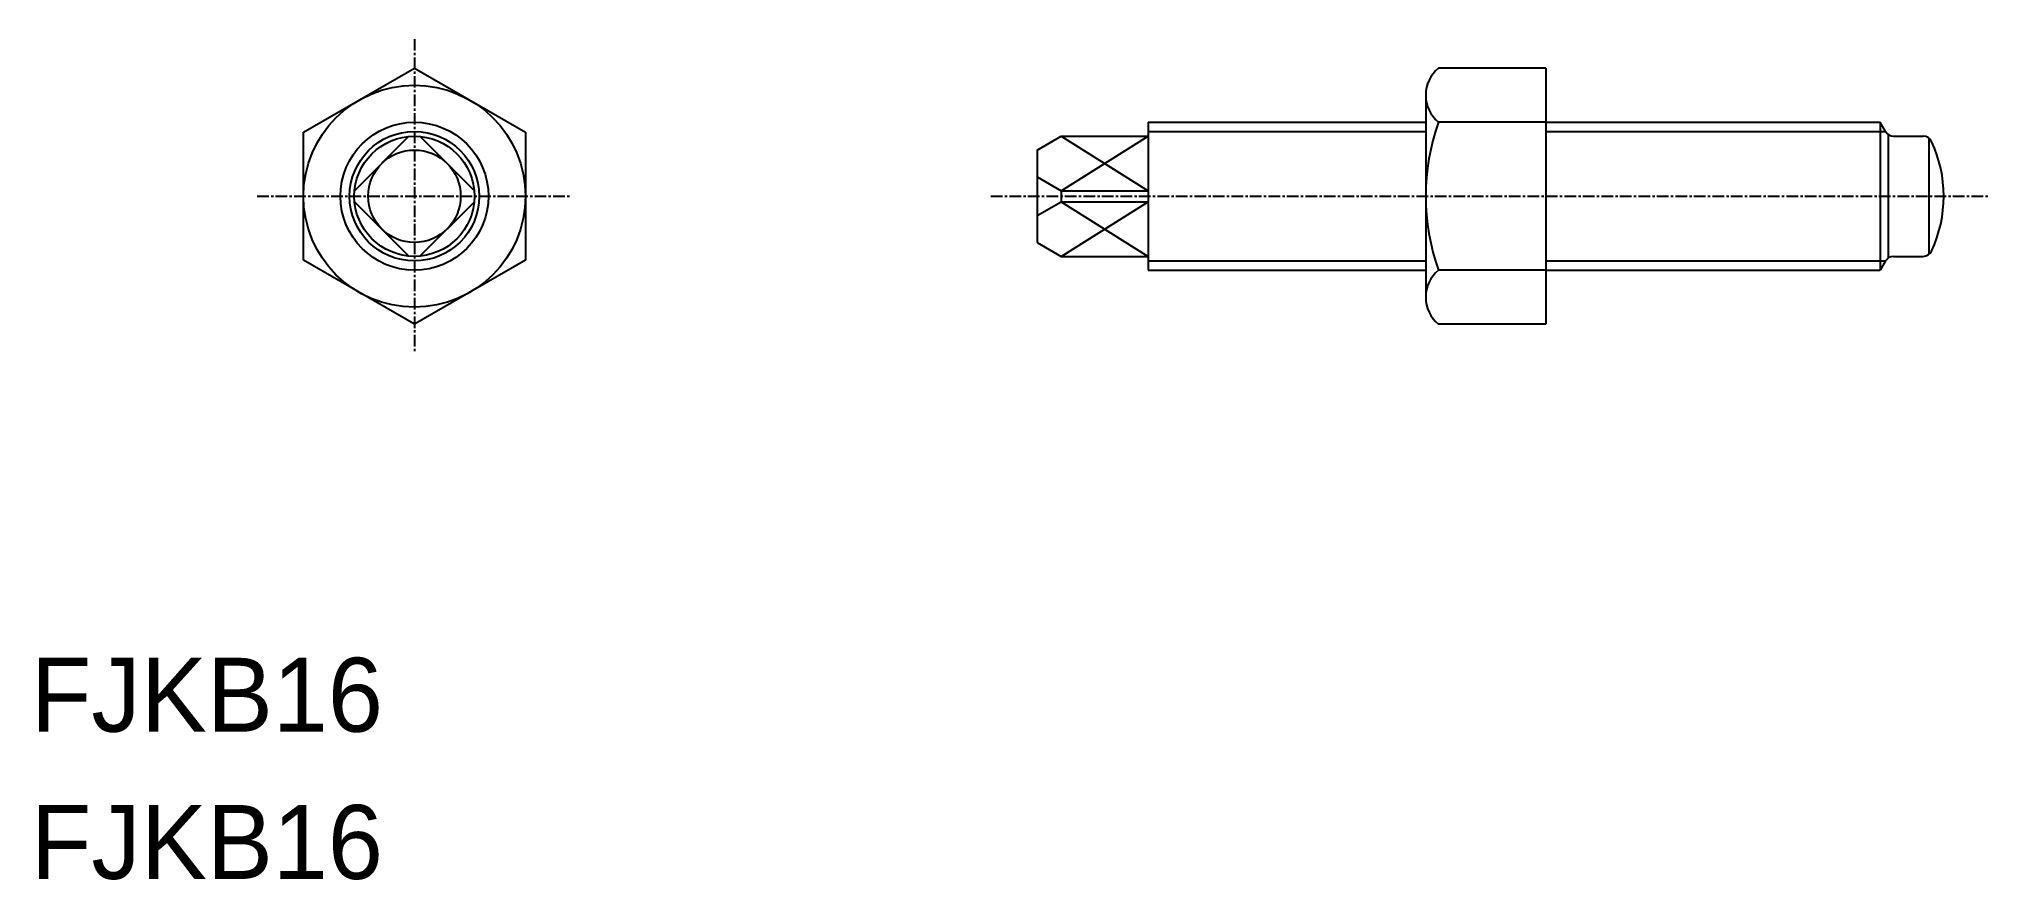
# Model space of a CAD drawing. Extents: x 1 to 212, y 0 to 91.
import ezdxf

# ---------------------------------------------------------------- set-up
doc = ezdxf.new("R2010")
doc.units = 0
doc.linetypes.add('CENTER', pattern=[2, 1.25, -0.25, 0.25, -0.25])
doc.layers.get('0').update_dxf_attribs({"linetype": 'CONTINUOUS'})
doc.layers.add('CENTER', color=1, linetype='CENTER')

msp = doc.modelspace()

# ---------------------------------------------------------------- linework, layer by layer
at = {"color": 7, "linetype": 'CONTINUOUS'}
for p, q in [((29.46, 80.76), (41.46, 87.68)), ((41.46, 87.68), (53.46, 80.76)), ((163.79, 87.68), (152.16, 87.68)), ((163.79, 87.68), (163.79, 59.98)), ((150.79, 84.76), (150.79, 62.91)), ((29.46, 66.91), (29.46, 80.76)), ((34.99, 74.43), (40.87, 80.31)), ((42.06, 80.31), (47.94, 74.43)), ((53.46, 80.76), (53.46, 66.91)), ((108.79, 78.83), (111.39, 80.33)), ((111.39, 80.33), (120.79, 80.33)), ((120.79, 81.83), (150.79, 81.83)), ((120.79, 81.83), (120.79, 65.83)), ((163.79, 81.83), (152.16, 81.83)), ((163.79, 81.83), (199.92, 81.83)), ((199.92, 81.83), (199.92, 65.83)), ((200.5, 80.83), (199.92, 81.83)), ((200.79, 80.52), (200.79, 67.15)), ((201.37, 80.33), (204.57, 80.33)), ((108.79, 78.83), (108.79, 68.83)), ((205.19, 80.12), (205.19, 67.55)), ((108.79, 76.33), (108.79, 76.33)), ((108.79, 75.93), (111.39, 74.43)), ((108.79, 73.83), (108.79, 73.83)), ((111.39, 74.43), (120.79, 74.43)), ((111.39, 74.43), (111.39, 73.24)), ((34.99, 73.24), (40.87, 67.36)), ((42.06, 67.36), (47.94, 73.24)), ((108.79, 71.74), (111.39, 73.24)), ((111.39, 73.24), (120.79, 73.24)), ((108.79, 68.83), (111.39, 67.33)), ((41.46, 59.98), (29.46, 66.91)), ((53.46, 66.91), (41.46, 59.98)), ((111.39, 67.33), (120.79, 67.33)), ((120.79, 65.83), (150.79, 65.83)), ((163.79, 65.83), (152.16, 65.83)), ((163.79, 65.83), (199.92, 65.83)), ((200.5, 66.83), (199.92, 65.83)), ((201.37, 67.33), (204.57, 67.33)), ((163.79, 59.98), (152.16, 59.98))]:
    msp.add_line(p, q, dxfattribs=at)
at = {"color": 3, "linetype": 'CONTINUOUS'}
for p, q in [((111.39, 80.33), (120.79, 74.43)), ((111.39, 74.43), (120.79, 80.33)), ((120.79, 80.83), (150.79, 80.83)), ((163.79, 80.83), (200.5, 80.83)), ((111.39, 73.24), (120.79, 67.33)), ((111.39, 67.33), (120.79, 73.24)), ((120.79, 66.83), (150.79, 66.83)), ((163.79, 66.83), (200.5, 66.83))]:
    msp.add_line(p, q, dxfattribs=at)
at = {"color": 7, "linetype": 'CONTINUOUS'}
for radius in [12, 8, 6.5, 5]:
    msp.add_circle((41.46, 73.83), radius, dxfattribs=at)
at = {"color": 3, "linetype": 'CONTINUOUS'}
msp.add_circle((41.46, 73.83), 7, dxfattribs=at)
at = {"color": 7, "linetype": 'CONTINUOUS'}
for centre, radius, start, end in [((154.59, 84.76), 3.8, 129.7225, 230.2775), ((174.79, 73.83), 24, 160.5288, 199.4712), ((201.37, 81.33), 1, 210, 270), ((204.57, 79.33), 1, 25.029, 90), ((192.79, 73.83), 14, 334.971, 25.029), ((204.57, 68.33), 1, 270, 334.971), ((154.59, 62.91), 3.8, 129.7225, 230.2776), ((201.37, 66.33), 1, 90, 150)]:
    msp.add_arc(centre, radius, start, end, dxfattribs=at)
at = {"layer": 'CENTER', "color": 1, "linetype": 'CENTER'}
for p, q in [((41.46, 90.83), (41.46, 56.83)), ((24.46, 73.83), (58.46, 73.83)), ((103.79, 73.83), (211.79, 73.83))]:
    msp.add_line(p, q, dxfattribs=at)

# ---------------------------------------------------------------- texts
for p in [(0, 15.92), (0, 0)]:
    msp.add_text('FJKB16', height=8).set_placement(p)

doc.saveas('drawing.dxf')
